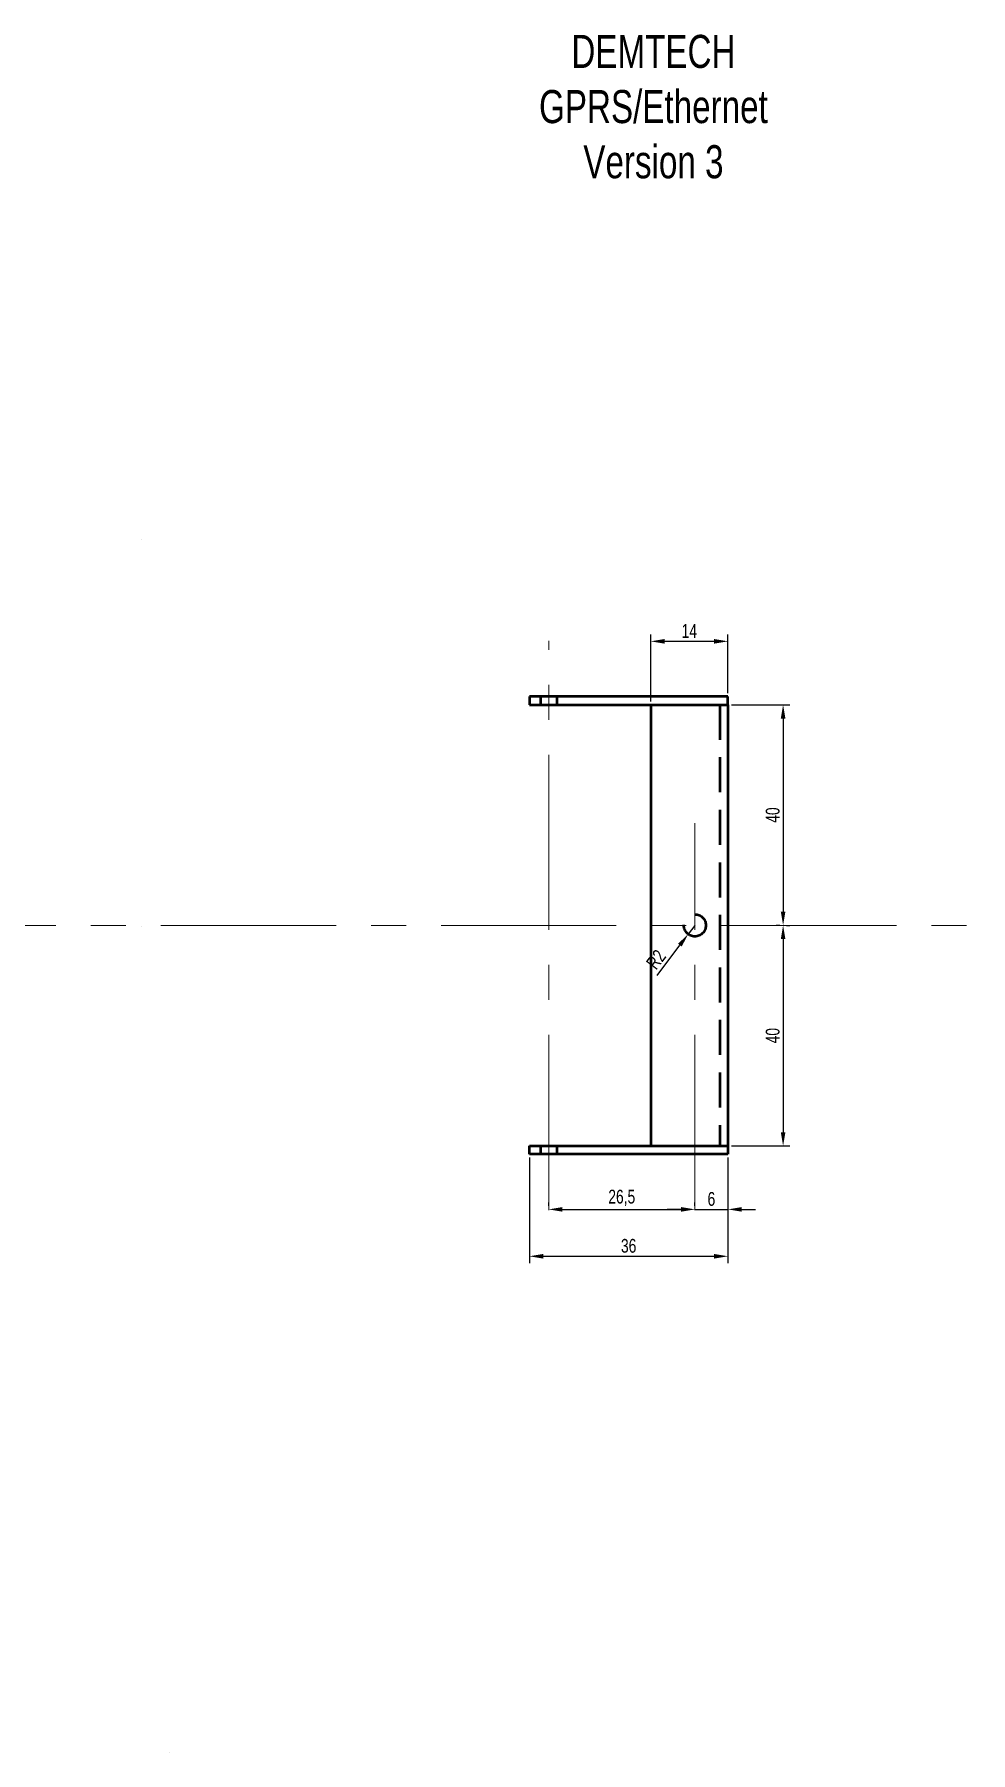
# Model space of a CAD drawing. Extents: x -100 to 250, y -160 to 162.
# Drawn here: x 80.2 to 250, y -150 to 161.6 of the extents above; entities that cross this region are included whole.
import ezdxf

# ---------------------------------------------------------------- set-up
doc = ezdxf.new("R2010")
doc.units = 0
doc.header["$MEASUREMENT"] = 0
doc.linetypes.add('CENTER', pattern=[50.8, 31.75, -6.35, 6.35, -6.35])
doc.linetypes.add('DASHED2', pattern=[9.525, 6.35, -3.175])
doc.layers.get('Defpoints').update_dxf_attribs({"linetype": 'CONTINUOUS'})
for name, color, linetype, lineweight in [('axes', 7, 'CENTER', 13), ('caché', 7, 'DASHED2', 50), ('cotes critiques', 1, 'CONTINUOUS', 13), ('visible', 7, 'CONTINUOUS', 50)]:
    doc.layers.add(name, color=color, linetype=linetype, lineweight=lineweight)
doc.styles.get("Standard").update_dxf_attribs({"font": 'txt', "width": 0.75})
doc.dimstyles.get("Standard").update_dxf_attribs({"dimtxt": 2.5, "dimasz": 2.5, "dimexe": 1.25, "dimexo": 0.625, "dimtad": 1, "dimtxsty": 'Standard', "dimcen": 2.5, "dimadec": 0, "dimazin": 0, "dimtfac": 1, "dimtmove": 0, "dimatfit": 3, "dimfxl": 1, "dimarcsym": 0})

# ---------------------------------------------------------------- blocks, each defined once
blk = doc.blocks.new('*D46')
at = {"layer": 'cotes critiques', "color": 0, "lineweight": -2}
for p, q in [((200, 0), (198.79, -1.59)), ((193.14, -9.07), (197.28, -3.59))]:
    blk.add_line(p, q, dxfattribs=at)
at = {"layer": 'cotes critiques', "color": 0}
blk.add_solid([(197.62, -3.84), (196.95, -3.34), (198.79, -1.59)], dxfattribs=at)
at = {"layer": 'Defpoints', "color": 0}
for p in [(200, 0), (198.79, -1.59)]:
    blk.add_point(p, dxfattribs=at)
at = {"layer": 'cotes critiques', "color": 0, "linetype": 'ByBlock', "insert": (192.96, -6.19), "char_height": 2.5, "attachment_point": 5, "rotation": 52.8818}
blk.add_mtext('R2', dxfattribs=at)
blk = doc.blocks.new('*D50')
at = {"layer": 'cotes critiques', "color": 0, "lineweight": -2}
for p, q in [((206, -42.12), (206, -52.75)), ((197.5, -51.5), (195, -51.5)), ((200, -50.88), (200, -50.25)), ((200, -51.5), (206, -51.5)), ((208.5, -51.5), (211, -51.5))]:
    blk.add_line(p, q, dxfattribs=at)
at = {"layer": 'cotes critiques', "color": 0}
for points in [[(197.5, -51.92), (197.5, -51.08), (200, -51.5)], [(208.5, -51.08), (208.5, -51.92), (206, -51.5)]]:
    blk.add_solid(points, dxfattribs=at)
at = {"layer": 'Defpoints', "color": 0}
for p in [(206, -41.5), (200, -51.5), (206, -51.5)]:
    blk.add_point(p, dxfattribs=at)
at = {"layer": 'cotes critiques', "color": 0, "linetype": 'ByBlock', "insert": (203, -49.62), "char_height": 2.5, "attachment_point": 5}
blk.add_mtext('6', dxfattribs=at)
blk = doc.blocks.new('*D51')
at = {"layer": 'cotes critiques', "color": 0, "lineweight": -2}
for p, q in [((170, -42.12), (170, -61.25)), ((206, -42.12), (206, -61.25)), ((172.5, -60), (203.5, -60))]:
    blk.add_line(p, q, dxfattribs=at)
at = {"layer": 'cotes critiques', "color": 0}
for points in [[(172.5, -59.58), (172.5, -60.42), (170, -60)], [(203.5, -60.42), (203.5, -59.58), (206, -60)]]:
    blk.add_solid(points, dxfattribs=at)
at = {"layer": 'Defpoints', "color": 0}
for p in [(170, -41.5), (206, -41.5), (206, -60)]:
    blk.add_point(p, dxfattribs=at)
at = {"layer": 'cotes critiques', "color": 0, "linetype": 'ByBlock', "insert": (188, -58.12), "char_height": 2.5, "attachment_point": 5}
blk.add_mtext('36', dxfattribs=at)
blk = doc.blocks.new('*D52')
at = {"layer": 'cotes critiques', "color": 0, "lineweight": -2}
for p, q in [((215.38, 0), (214.75, 0)), ((216, -2.5), (216, -37.5)), ((206.62, -40), (217.25, -40))]:
    blk.add_line(p, q, dxfattribs=at)
at = {"layer": 'cotes critiques', "color": 0}
for points in [[(216.42, -2.5), (215.58, -2.5), (216, 0)], [(215.58, -37.5), (216.42, -37.5), (216, -40)]]:
    blk.add_solid(points, dxfattribs=at)
at = {"layer": 'Defpoints', "color": 0}
for p in [(216, 0), (206, -40), (216, -40)]:
    blk.add_point(p, dxfattribs=at)
at = {"layer": 'cotes critiques', "color": 0, "linetype": 'ByBlock', "insert": (214.12, -20), "char_height": 2.5, "attachment_point": 5, "rotation": 90}
blk.add_mtext('40', dxfattribs=at)
blk = doc.blocks.new('*D53')
at = {"layer": 'cotes critiques', "color": 0, "lineweight": -2}
for p, q in [((206.62, 40), (217.25, 40)), ((216, 37.5), (216, 2.5)), ((216.62, 0), (217.25, 0))]:
    blk.add_line(p, q, dxfattribs=at)
at = {"layer": 'cotes critiques', "color": 0}
for points in [[(216.42, 37.5), (215.58, 37.5), (216, 40)], [(215.58, 2.5), (216.42, 2.5), (216, 0)]]:
    blk.add_solid(points, dxfattribs=at)
at = {"layer": 'Defpoints', "color": 0}
for p in [(206, 40), (216, 0), (216, 0)]:
    blk.add_point(p, dxfattribs=at)
at = {"layer": 'cotes critiques', "color": 0, "linetype": 'ByBlock', "insert": (214.12, 20), "char_height": 2.5, "attachment_point": 5, "rotation": 90}
blk.add_mtext('40', dxfattribs=at)
blk = doc.blocks.new('*D54')
at = {"layer": 'cotes critiques', "color": 0, "lineweight": -2}
for p, q in [((173.5, -50.88), (173.5, -50.25)), ((176, -51.5), (197.5, -51.5)), ((200, -50.88), (200, -50.25))]:
    blk.add_line(p, q, dxfattribs=at)
at = {"layer": 'cotes critiques', "color": 0}
for points in [[(176, -51.08), (176, -51.92), (173.5, -51.5)], [(197.5, -51.92), (197.5, -51.08), (200, -51.5)]]:
    blk.add_solid(points, dxfattribs=at)
at = {"layer": 'Defpoints', "color": 0}
for p in [(173.5, -51.5), (200, -51.5), (200, -51.5)]:
    blk.add_point(p, dxfattribs=at)
at = {"layer": 'cotes critiques', "color": 0, "linetype": 'ByBlock', "insert": (186.75, -49.42), "char_height": 2.5, "attachment_point": 5}
blk.add_mtext('26,5', dxfattribs=at)
blk = doc.blocks.new('*D55')
at = {"layer": 'cotes critiques', "color": 0, "lineweight": -2}
for p, q in [((192, 40.62), (192, 52.75)), ((194.5, 51.5), (203.5, 51.5)), ((206, 42.12), (206, 52.75))]:
    blk.add_line(p, q, dxfattribs=at)
at = {"layer": 'cotes critiques', "color": 0}
for points in [[(194.5, 51.92), (194.5, 51.08), (192, 51.5)], [(203.5, 51.08), (203.5, 51.92), (206, 51.5)]]:
    blk.add_solid(points, dxfattribs=at)
at = {"layer": 'Defpoints', "color": 0}
for p in [(206, 51.5), (206, 41.5), (192, 40)]:
    blk.add_point(p, dxfattribs=at)
at = {"layer": 'cotes critiques', "color": 0, "linetype": 'ByBlock', "insert": (199, 53.38), "char_height": 2.5, "attachment_point": 5}
blk.add_mtext('14', dxfattribs=at)

msp = doc.modelspace()

# ---------------------------------------------------------------- linework, layer by layer
at = {"layer": 'axes'}
for p, q in [((99.75, 70), (99.75, 70)), ((99.75, 70), (99.75, 70)), ((99.75, 70), (99.75, 70)), ((99.75, 70), (99.75, 70)), ((99.75, 70), (99.75, 70)), ((99.75, 70), (99.75, 70)), ((99.75, 70), (99.75, 70)), ((99.75, 70), (99.75, 70)), ((173.5, -51.612), (173.5, 51.612)), ((200, -51.612), (200, 18.5)), ((-100, 0), (250, 0)), ((104.75, 0), (104.75, 0)), ((104.75, 0), (104.75, 0)), ((104.75, 0), (104.75, 0)), ((104.75, 0), (104.75, 0)), ((104.75, 0), (104.75, 0)), ((99.75, -0.25), (99.75, -0.25)), ((104.75, -150), (104.75, -150))]:
    msp.add_line(p, q, dxfattribs=at)
at = {"layer": 'caché'}
for p, q in [((172, 41.5), (172, 40)), ((175, 41.5), (175, 40)), ((173.5, 40), (173.5, 40)), ((204.5, 40), (204.5, -40)), ((172, -40), (172, -41.5)), ((175, -40), (175, -41.5))]:
    msp.add_line(p, q, dxfattribs=at)
msp.add_circle((200, 0), 2, dxfattribs=at)
at = {"layer": 'visible'}
for p, q in [((170, 41.5), (170, 40)), ((206, 41.5), (170, 41.5)), ((170, 41.5), (170, 41.5)), ((206, 40), (206, 41.5)), ((170, 40), (206, 40)), ((192, 40), (192, -40)), ((206, 40), (206, -41.5)), ((170, -40), (206, -40)), ((170, -41.5), (170, -40)), ((170, -40), (170, -40)), ((206, -40), (206, -41.5)), ((206, -41.5), (170, -41.5)), ((206, -41.5), (206, -41.5))]:
    msp.add_line(p, q, dxfattribs=at)

# ---------------------------------------------------------------- texts
at = {"layer": 'visible', "insert": (192.488, 161.464), "char_height": 6, "width": 100, "attachment_point": 2}
msp.add_mtext('DEMTECH\\PGPRS/Ethernet\\PVersion 3\\P', dxfattribs=at)

# ---------------------------------------------------------------- dimensions: what is measured, and where the dimension line sits
at = {"layer": 'cotes critiques'}
for base, p1, p2, picture, middle in [((206, 51.5), (192, 40), (206, 41.5), '*D55', (199, 53.375)), ((206, -60), (170, -41.5), (206, -41.5), '*D51', (188, -58.125)), ((206, -51.5), (200, -51.5), (206, -41.5), '*D50', (203, -49.625)), ((200, -51.5), (173.5, -51.5), (200, -51.5), '*D54', (186.75, -49.417))]:
    dim = msp.add_linear_dim(base=base, p1=p1, p2=p2, dimstyle='Standard', dxfattribs=at)
    dim.commit()
    dim.dimension.update_dxf_attribs({"geometry": picture, "text_midpoint": middle})
for base, p1, p2, picture, middle in [((216, 0), (206, 40), (216, 0), '*D53', (214.125, 20)), ((216, -40), (216, 0), (206, -40), '*D52', (214.125, -20))]:
    dim = msp.add_linear_dim(base=base, p1=p1, p2=p2, angle=90, dimstyle='Standard', dxfattribs=at)
    dim.commit()
    dim.dimension.update_dxf_attribs({"geometry": picture, "text_midpoint": middle})
dim = msp.add_radius_dim(center=(200, 0), mpoint=(198.793, -1.595), dimstyle='Standard', dxfattribs=at)
dim.commit()
dim.dimension.update_dxf_attribs({"geometry": '*D46', "text_midpoint": (192.961, -6.195)})

doc.saveas('drawing.dxf')
